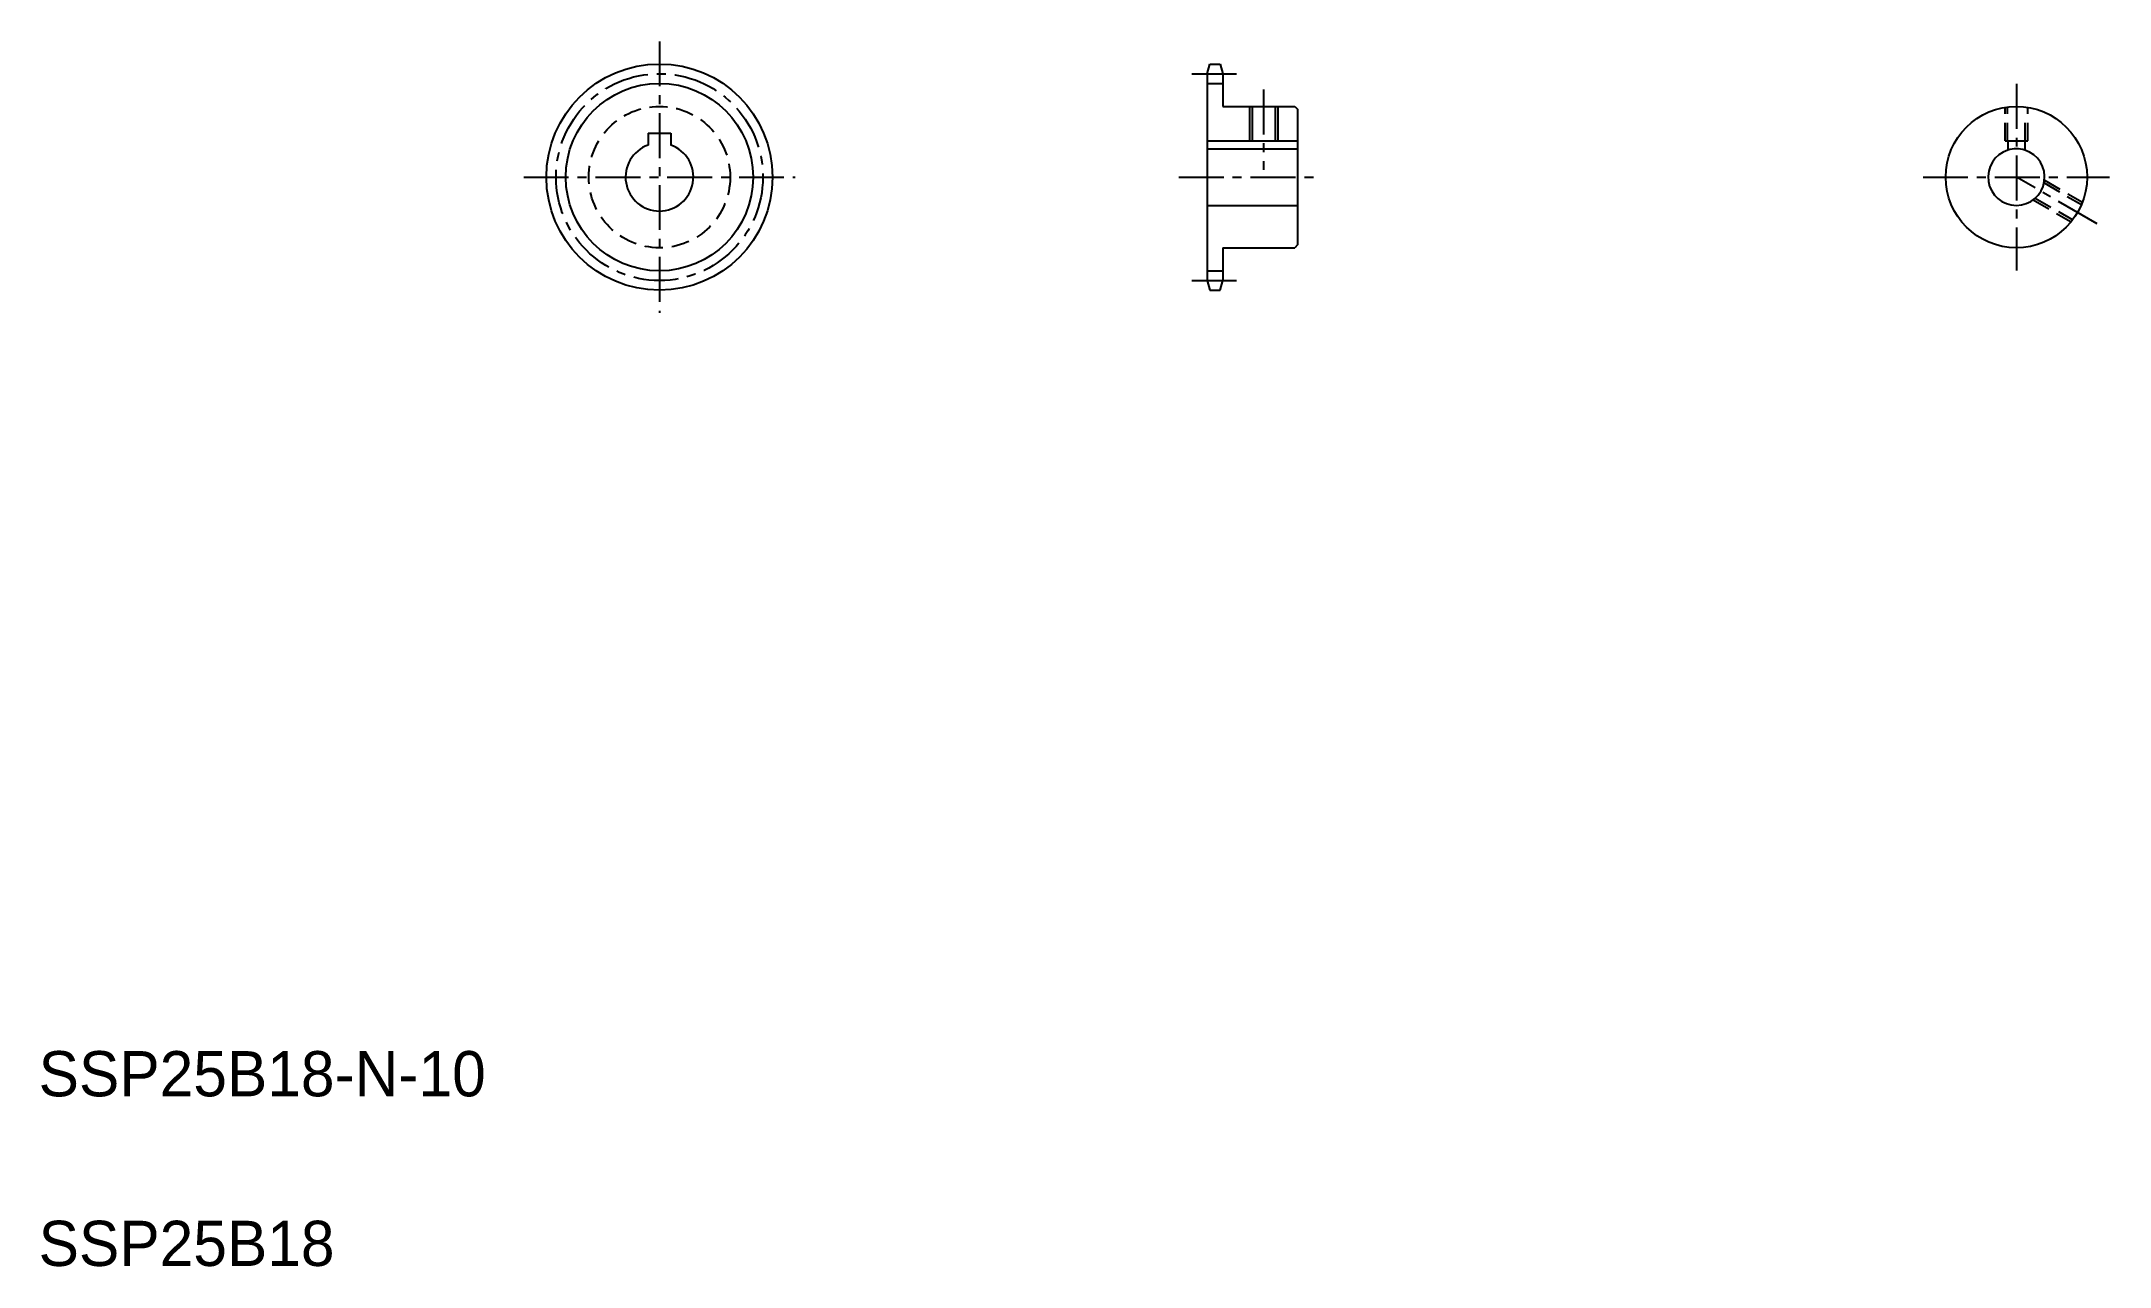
# Model space of a CAD drawing. Extents: x 20 to 386, y 20 to 237.
import ezdxf

# ---------------------------------------------------------------- set-up
doc = ezdxf.new("R2010")
doc.units = 0
doc.header["$LTSCALE"] = 0.25
doc.linetypes.add('CENTER', pattern=[50.8, 31.75, -6.35, 6.35, -6.35])
doc.linetypes.add('DASHED', pattern=[19.05, 12.7, -6.35])
doc.layers.get('0').update_dxf_attribs({"linetype": 'CONTINUOUS'})
doc.layers.add('CENTER', color=1, linetype='CENTER')

msp = doc.modelspace()

# ---------------------------------------------------------------- linework, layer by layer
for p, q in [((226.67, 230.83), (227.13, 232.55)), ((226.67, 230.83), (226.67, 194.26)), ((227.13, 232.55), (229.01, 232.55)), ((229.01, 232.55), (229.47, 230.83)), ((229.47, 230.83), (229.47, 225.05)), ((226.67, 229.12), (229.47, 229.12)), ((229.47, 225.05), (242.17, 225.05)), ((234.62, 225.05), (234.62, 218.95)), ((238.72, 225.05), (238.72, 218.95)), ((242.17, 225.05), (242.67, 224.55)), ((242.67, 224.55), (242.67, 200.55)), ((127.81, 220.35), (127.81, 218.2)), ((127.81, 220.35), (131.81, 220.35)), ((131.81, 220.35), (131.81, 218.2)), ((226.67, 218.95), (242.67, 218.95)), ((226.67, 217.55), (242.67, 217.55)), ((367.81, 218.95), (371.81, 218.95)), ((368.31, 218.95), (368.31, 217.32)), ((371.31, 218.95), (371.31, 217.32)), ((226.67, 207.55), (242.67, 207.55)), ((229.47, 200.05), (242.17, 200.05)), ((229.47, 200.05), (229.47, 194.26)), ((229.47, 198.6), (229.47, 198.6)), ((242.67, 200.55), (242.17, 200.05)), ((226.67, 195.98), (229.47, 195.98)), ((226.67, 194.26), (227.13, 192.55)), ((229.01, 192.55), (229.47, 194.26)), ((229.47, 197.15), (229.47, 197.15)), ((227.13, 192.55), (229.01, 192.55))]:
    msp.add_line(p, q)
at = {"color": 3}
for p, q in [((234.17, 225.05), (234.17, 218.95)), ((239.17, 225.05), (239.17, 218.95))]:
    msp.add_line(p, q, dxfattribs=at)
at = {"color": 3, "linetype": 'DASHED'}
for p, q in [((367.81, 218.95), (367.81, 224.88)), ((368.26, 218.95), (368.26, 224.95)), ((371.36, 218.95), (371.36, 223.48)), ((371.81, 218.95), (371.81, 224.88)), ((372.78, 208.52), (379.49, 204.64)), ((373.15, 208.83), (379.77, 205)), ((374.7, 211.51), (381.32, 207.69)), ((374.78, 211.99), (381.49, 208.11))]:
    msp.add_line(p, q, dxfattribs=at)
for centre, radius in [((129.81, 212.55), 20), ((369.81, 212.55), 12.5)]:
    msp.add_circle(centre, radius)
at = {"color": 3}
msp.add_circle((129.81, 212.55), 16.57, dxfattribs=at)
at = {"color": 3, "linetype": 'DASHED'}
msp.add_circle((129.81, 212.55), 12.5, dxfattribs=at)
for centre, radius, start, end in [((129.81, 212.55), 6, 109.4712, 70.5288), ((369.81, 212.55), 5, 107.4576, 72.5424)]:
    msp.add_arc(centre, radius, start, end)
at = {"color": 3}
msp.add_arc((369.81, 212.55), 5, 72.5424, 107.4576, dxfattribs=at)
at = {"layer": 'CENTER', "color": 1, "linetype": 'CENTER'}
for p, q in [((129.81, 236.55), (129.81, 188.54)), ((224, 230.83), (231.9, 230.83)), ((236.67, 228.05), (236.67, 213.85)), ((369.81, 229.05), (369.81, 196.05)), ((105.8, 212.55), (153.81, 212.55)), ((221.67, 212.55), (246.67, 212.55)), ((353.31, 212.55), (386.31, 212.55)), ((384.12, 204.28), (369.81, 212.55)), ((224, 194.26), (231.9, 194.26))]:
    msp.add_line(p, q, dxfattribs=at)
msp.add_circle((129.81, 212.55), 18.29, dxfattribs=at)

# ---------------------------------------------------------------- texts
for s, p in [('SSP25B18-N-10', (20, 50)), ('SSP25B18', (20, 20))]:
    msp.add_text(s, height=8).set_placement(p)

doc.saveas('drawing.dxf')
